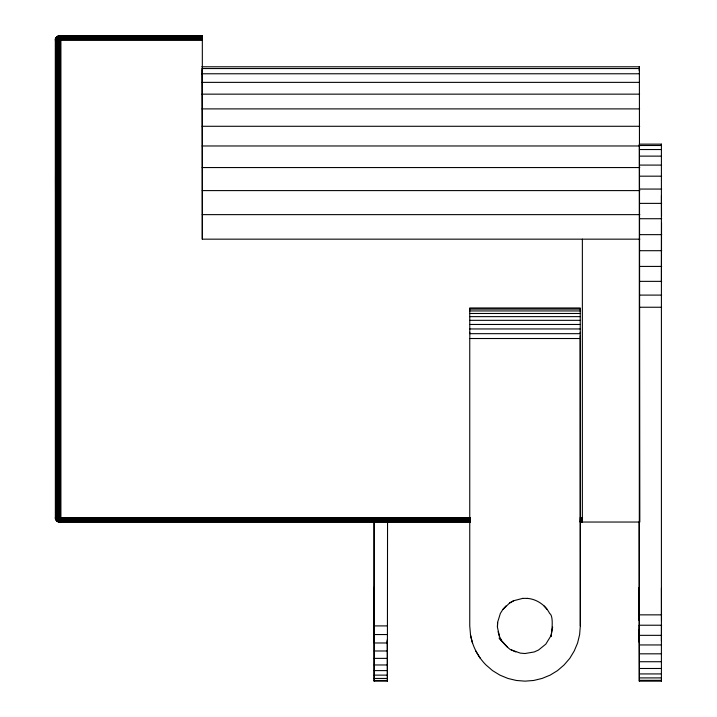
<?xml version="1.0" encoding="UTF-8"?>
<svg xmlns="http://www.w3.org/2000/svg" width="717" height="717" viewBox="0 0 717 717"><rect width="100%" height="100%" fill="white"/><g stroke="black" fill="none" stroke-linecap="round" stroke-linejoin="round"><path stroke-width="1.08" d="M387.547 522.039L387.377 681.15L374.122 681.15L374.283 522.039M582.437 522.039L582.446 517.611L580.214 517.611M639.394 620.671L639.313 587.331M639.313 681.15L639.313 144.135L661.406 144.135L661.406 681.15L639.313 681.15L639.116 625.224M661.486 620.671L661.433 588.119M639.385 625.152L639.313 642.477L639.241 629.338M661.486 625.152L661.433 640.899M56.473 40.269C56.876 35.42 62.8 33.995 60.909 40.269L60.909 517.611C62.047 523.679 58.982 522.505 58.902 517.611L58.902 40.269L59.726 35.85L202.328 35.85L202.346 239.164M201.154 36.334L201.163 35.85M661.441 281.933L661.531 222.682M639.206 70.633L639.313 66.789L201.746 66.789M639.304 587.331L639.232 620.671M661.361 145.497L661.406 144.135M498.064 631.722L499.435 636.203L497.401 627.07L497.598 622.392L500.332 613.465L502.859 609.477L509.599 603.015L513.686 600.729L522.72 598.381M497.464 627.07L497.661 622.392M55.568 39.578L55.568 518.31M59.314 36.692C59.932 34.228 54.286 38.082 55.308 40.269L55.361 517.611C56.034 522.594 61.895 524.19 58.31 517.611L58.31 40.269C58.866 35.214 61.922 34.057 60.219 40.269L60.219 517.611C62.558 524.082 57.208 522.487 56.473 517.611L56.535 40.269L57.808 37.141L60.891 35.85L59.941 37.141L59.538 40.269L59.538 517.611L59.941 520.739L60.891 522.039L57.808 520.739L56.535 517.611M580.313 338.514L469.814 338.514L469.734 307.96L580.232 307.96L580.313 625.905L579.632 634.545L577.606 642.979L574.227 650.982L569.764 658.376L564.064 664.964L557.539 670.601L550.145 675.127L542.07 678.443L533.708 680.469L524.996 681.15L516.357 680.469L507.923 678.443L499.919 675.127L492.525 670.601L486.001 664.964C477.809 656.718 472.386 645.99 470.433 634.545L472.458 642.979M552.664 627.07C547.573 653.33 556.177 617.301 549.661 613.465C545.449 605.067 536.71 599.107 527.345 598.381M58.919 36.692C60.658 34.264 54.133 37.902 55.361 40.269L202.346 40.269M55.971 38.906L56.213 38.261M55.72 38.906L57.252 36.692L59.726 35.85L57.71 37.669L56.966 40.269L56.966 517.611L58.113 520.739L60.891 522.039L59.717 521.555M57.611 37.669L59.726 35.85L57.934 36.334L56.535 37.669M550.692 636.203L545.798 644.153L538.539 650.014L534.264 651.95L524.996 653.528L520.327 653.124L511.526 650.014L515.792 651.95M58.301 37.141L60.891 35.85L59.726 36.692M57.19 37.669L59.726 35.85L58.095 36.334L56.822 37.669M505.951 605.955L502.859 609.477M513.686 600.729L509.599 603.015M60.891 35.85L58.373 37.141L57.324 40.269L57.324 517.611L58.373 520.739L60.891 522.039L58.695 520.739L57.781 517.611L57.781 40.269L58.695 37.141L60.891 35.85L57.925 37.141L56.697 40.269L56.697 517.611C56.087 519.108 59.421 522.98 59.403 521.555M59.036 35.904L202.328 35.904M58.364 36.065L202.337 36.065M57.719 36.334L202.337 36.334M57.127 36.692L202.337 36.692M56.598 37.141L202.337 37.141M56.15 37.669L202.337 37.669M55.792 38.261L202.337 38.261M55.523 38.906L202.346 38.906M55.361 39.578L202.346 39.578M201.818 68.545L639.385 68.545L639.824 522.039L580.196 522.039M201.835 69.585L201.889 73.77L639.456 73.77M201.889 73.77L201.961 82.365L639.528 82.365M201.961 82.365L202.024 94.151L639.591 94.151M202.024 94.151L202.086 108.894L639.645 108.894M202.086 108.894L202.14 126.282L639.698 126.282M639.358 145.497L661.459 145.497M202.14 126.282L202.185 145.972L639.743 145.972M639.403 149.53L661.504 149.53M639.447 156.127L661.549 156.127M639.492 165.089L661.585 165.089M202.185 145.972L202.212 167.554L639.779 167.554M639.519 176.176L661.621 176.176M639.555 189.064L661.648 189.064M202.239 190.597L639.806 190.597M639.573 203.377L661.674 203.377M202.212 167.554L202.257 214.634L639.824 214.634M639.591 218.721L661.683 218.721M639.591 234.647L661.692 234.647M639.824 239.164L202.266 239.164L202.257 214.634M639.591 250.699L661.692 250.699M639.582 266.419L661.683 266.419M639.564 281.36L661.666 281.36M639.537 295.099L661.639 295.099M639.51 307.243L661.612 307.243M469.752 309.09L580.25 309.09M469.769 310.945L580.259 310.945M469.778 313.481L580.277 313.481M469.787 316.636L580.286 316.636M469.796 320.329L580.295 320.329M469.805 324.469L580.304 324.469M469.814 328.951L580.304 328.951M469.814 333.674L580.313 333.674M470.531 517.611L55.308 517.611C54.367 519.95 59.852 523.114 59.099 521.555M55.361 518.31L470.531 518.31M580.214 518.31L582.446 518.31M55.523 518.983L470.531 518.983M580.214 518.983L582.446 518.983M55.792 519.619L470.531 519.619M580.205 519.619L582.446 519.619M56.15 520.21L470.531 520.21M580.205 520.21L582.446 520.21M56.598 520.739L470.522 520.739M580.205 520.739L582.446 520.739M57.127 521.187L470.522 521.187M580.205 521.187L582.446 521.187M57.719 521.555L470.522 521.555M580.205 521.555L582.446 521.555M58.364 521.815L470.522 521.815M580.205 521.815L582.437 521.815M55.72 518.983L56.751 520.739L59.072 521.985L470.522 521.985M522.657 598.381L527.407 598.381M544.113 605.955L547.205 609.477M639.51 614.854L661.612 614.854M639.51 625.224L661.603 625.224M374.283 625.905L387.547 625.905M580.313 625.905L580.241 335.78M374.283 634.545L387.538 634.545M639.501 635.343L661.594 635.343M507.645 647.397C487.497 624.597 508.909 650.731 511.588 650.014M374.274 642.979L387.538 642.979M639.483 644.95L661.585 644.95M374.265 650.982L387.53 650.982M475.774 650.982L480.3 658.376M639.474 653.823L661.567 653.823M374.256 658.376L387.512 658.376M639.447 661.728L661.549 661.728M374.238 664.964L387.494 664.964M639.43 668.486L661.522 668.486M374.22 670.601L387.476 670.601M639.403 673.926L661.495 673.926M374.193 675.127L387.458 675.127M639.367 677.906L661.468 677.906M374.166 678.443L387.431 678.443M639.34 680.334L661.441 680.334L661.406 681.15M374.149 680.469L387.404 680.469L387.216 639.815M59.072 521.985L59.726 522.039L58.301 520.739M57.19 520.21L59.726 522.039L57.934 521.555L56.535 520.21M60.891 522.039L58.991 521.555L57.611 520.21M59.726 522.039L58.095 521.555L56.822 520.21M499.364 636.203L501.542 640.389M55.971 518.983L56.213 519.619M470.495 634.545L469.752 625.905L469.752 338.514M639.313 66.789L639.385 68.545M581.263 522.039L581.263 521.555M387.35 680.469L387.377 681.15M374.122 681.15L373.951 522.039M661.433 195.598L661.522 215.987M580.241 332.267L580.241 333.315M469.743 332.267L469.743 333.315M639.232 625.152L639.107 522.039M582.365 239.164L582.365 522.039M55.514 179.483L55.926 377.94L55.89 99.941L55.514 179.483M374.041 611.341L374.122 642.477L374.122 587.232L374.041 611.341M387.404 640.899L387.377 642.477L387.35 640.899"/></g></svg>
